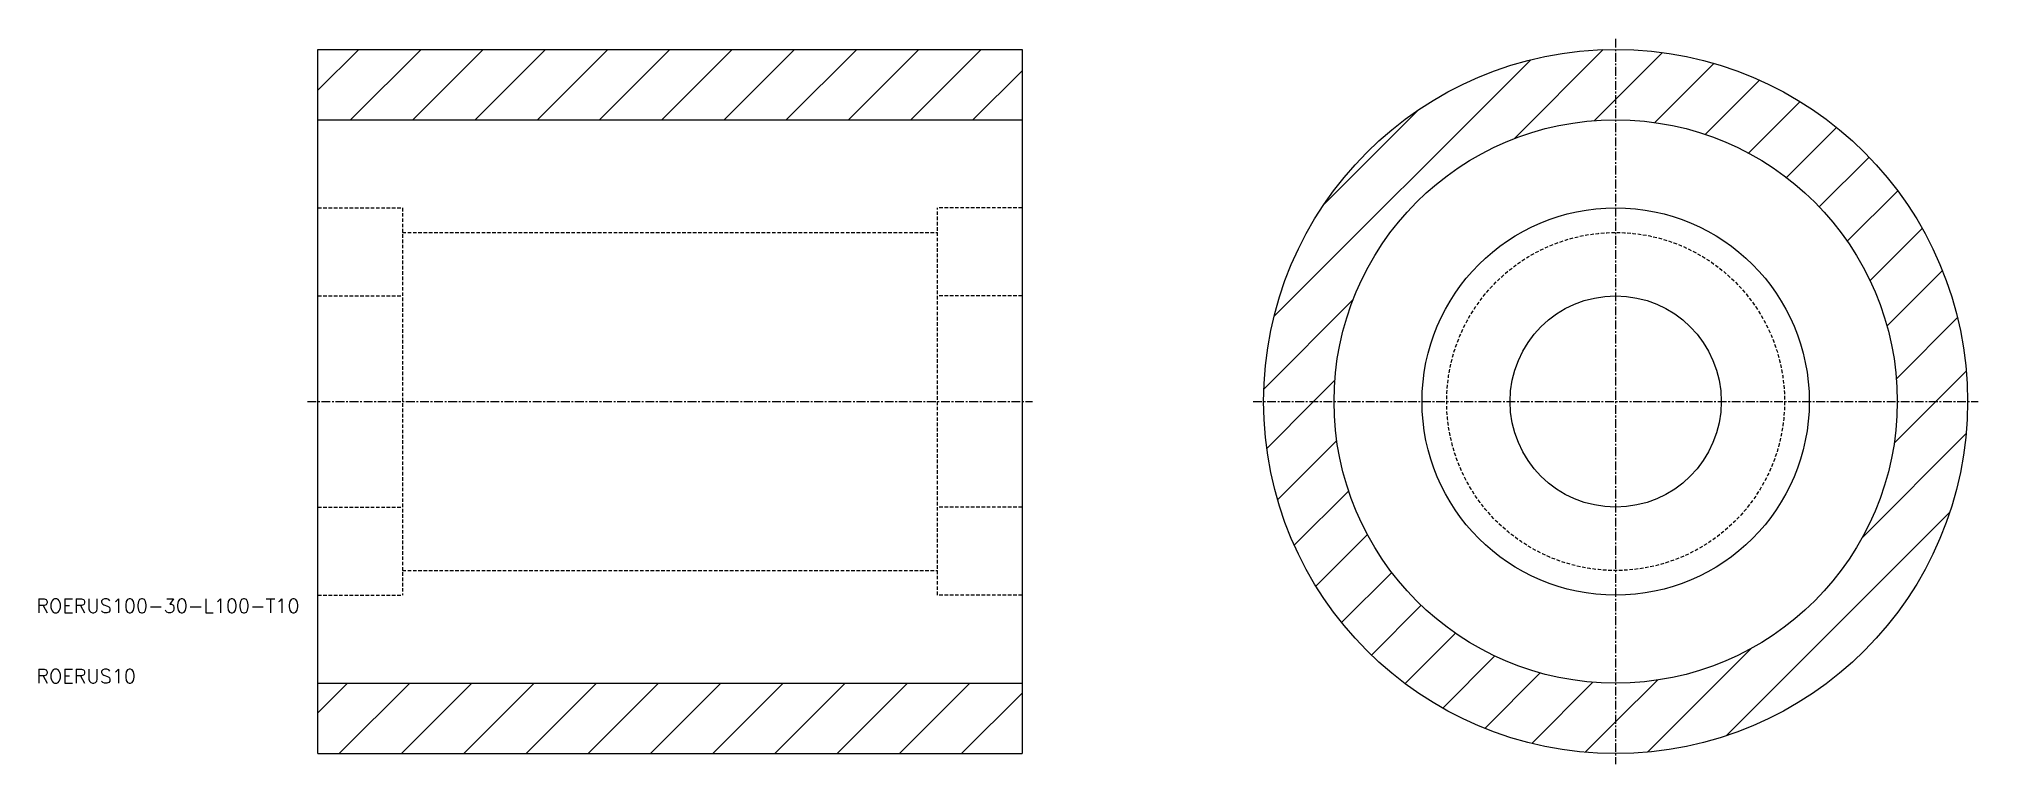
# Model space of a CAD drawing. Extents: x 10 to 286, y -2 to 102.
import ezdxf

# ---------------------------------------------------------------- set-up
doc = ezdxf.new("R2010")
doc.units = 0
doc.linetypes.add('CENTER', pattern=[2, 1.25, -0.25, 0.25, -0.25])
doc.linetypes.add('DASHED', pattern=[0.75, 0.5, -0.25])
doc.layers.get('0').update_dxf_attribs({"linetype": 'CONTINUOUS'})
doc.layers.add('CENTER', color=1, linetype='CENTER')
doc.styles.get("Standard").update_dxf_attribs({"font": 'txt.shx', "bigfont": 'extfont.shx'})

# ---------------------------------------------------------------- blocks, each defined once
blk = doc.blocks.new('*X3')
at = {"color": 0, "linetype": 'CONTINUOUS'}
for p, q in [((50, 94.19), (55.81, 100)), ((54.64, 90), (64.64, 100)), ((63.48, 90), (73.48, 100)), ((72.32, 90), (82.32, 100)), ((81.16, 90), (91.16, 100)), ((90, 90), (100, 100)), ((98.84, 90), (108.84, 100)), ((107.68, 90), (117.68, 100)), ((116.52, 90), (126.52, 100)), ((125.36, 90), (135.36, 100)), ((134.19, 90), (144.19, 100)), ((219.89, 87.31), (232.55, 99.97)), ((234.32, 92.9), (240.98, 99.55)), ((143.03, 90), (150, 96.97)), ((185.79, 62.05), (222.27, 98.53)), ((239.87, 89.61), (248.27, 98.01)), ((247.03, 87.93), (254.74, 95.64)), ((192.87, 77.97), (206.35, 91.45)), ((231.31, 89.89), (234.32, 92.9)), ((253.2, 85.26), (260.52, 92.58)), ((258.58, 81.8), (265.7, 88.92)), ((263.24, 77.63), (270.32, 84.7)), ((267.21, 72.76), (274.38, 79.92)), ((270.45, 67.16), (277.86, 74.57)), ((272.85, 60.72), (280.73, 68.6)), ((184.35, 51.77), (197.01, 64.43)), ((274.19, 53.22), (282.88, 61.91)), ((191.42, 50), (194.43, 53.01)), ((279.81, 50), (284.13, 54.32)), ((184.76, 43.34), (191.42, 50)), ((273.88, 44.07), (279.81, 50)), ((186.31, 36.05), (194.71, 44.45)), ((269.36, 30.71), (284.11, 45.46)), ((188.68, 29.58), (196.39, 37.29)), ((250.02, 2.53), (281.79, 34.3)), ((191.73, 23.8), (199.06, 31.12)), ((195.39, 18.62), (202.52, 25.74)), ((199.62, 14), (206.69, 21.07)), ((204.4, 9.94), (211.56, 17.11)), ((209.75, 6.45), (217.16, 13.87)), ((238.85, 0.21), (253.61, 14.96)), ((215.72, 3.59), (223.6, 11.46)), ((50, 5.81), (54.19, 10)), ((53.03, 0), (63.03, 10)), ((61.87, 0), (71.87, 10)), ((70.71, 0), (80.71, 10)), ((79.55, 0), (89.55, 10)), ((88.39, 0), (98.39, 10)), ((97.23, 0), (107.23, 10)), ((106.07, 0), (116.07, 10)), ((114.9, 0), (124.9, 10)), ((123.74, 0), (133.74, 10)), ((132.58, 0), (142.58, 10)), ((141.42, 0), (150, 8.58)), ((222.41, 1.44), (231.1, 10.13)), ((234.32, 4.51), (240.25, 10.44)), ((230, 0.19), (234.32, 4.51))]:
    blk.add_line(p, q, dxfattribs=at)

msp = doc.modelspace()

# ---------------------------------------------------------------- linework, layer by layer
at = {"color": 7, "linetype": 'CONTINUOUS'}
for p, q in [((50, 100), (150, 100)), ((50, 0), (50, 100)), ((150, 100), (150, 0)), ((50, 90), (150, 90)), ((50, 10), (150, 10)), ((50, 0), (150, 0))]:
    msp.add_line(p, q, dxfattribs=at)
at = {"color": 3, "linetype": 'DASHED'}
for p, q in [((50, 77.5), (62, 77.5)), ((62, 77.5), (62, 22.5)), ((150, 77.5), (138, 77.5)), ((138, 22.5), (138, 77.5)), ((62, 74), (138, 74)), ((50, 65), (62, 65)), ((150, 65), (138, 65)), ((50, 35), (62, 35)), ((150, 35), (138, 35)), ((62, 26), (138, 26)), ((50, 22.5), (62, 22.5)), ((150, 22.5), (138, 22.5))]:
    msp.add_line(p, q, dxfattribs=at)
at = {"color": 7, "linetype": 'CONTINUOUS'}
for radius in [50, 40, 27.5, 15]:
    msp.add_circle((234.32, 50), radius, dxfattribs=at)
at = {"color": 3, "linetype": 'DASHED'}
msp.add_circle((234.32, 50), 24, dxfattribs=at)
at = {"layer": 'CENTER', "color": 1, "linetype": 'CENTER'}
for p, q in [((234.32, 101.5), (234.32, -1.5)), ((48.5, 50), (151.5, 50)), ((182.82, 50), (285.82, 50))]:
    msp.add_line(p, q, dxfattribs=at)

# ---------------------------------------------------------------- block references
at = {"color": 3, "linetype": 'CONTINUOUS'}
msp.add_blockref('*X3', (0, 0), dxfattribs=at)

# ---------------------------------------------------------------- texts
at = {"color": 7, "linetype": 'CONTINUOUS'}
for s, p in [('ROERUS100-30-L100-T10', (10, 20)), ('ROERUS10', (10, 10))]:
    msp.add_text(s, height=2, dxfattribs=at).set_placement(p)

doc.saveas('drawing.dxf')
